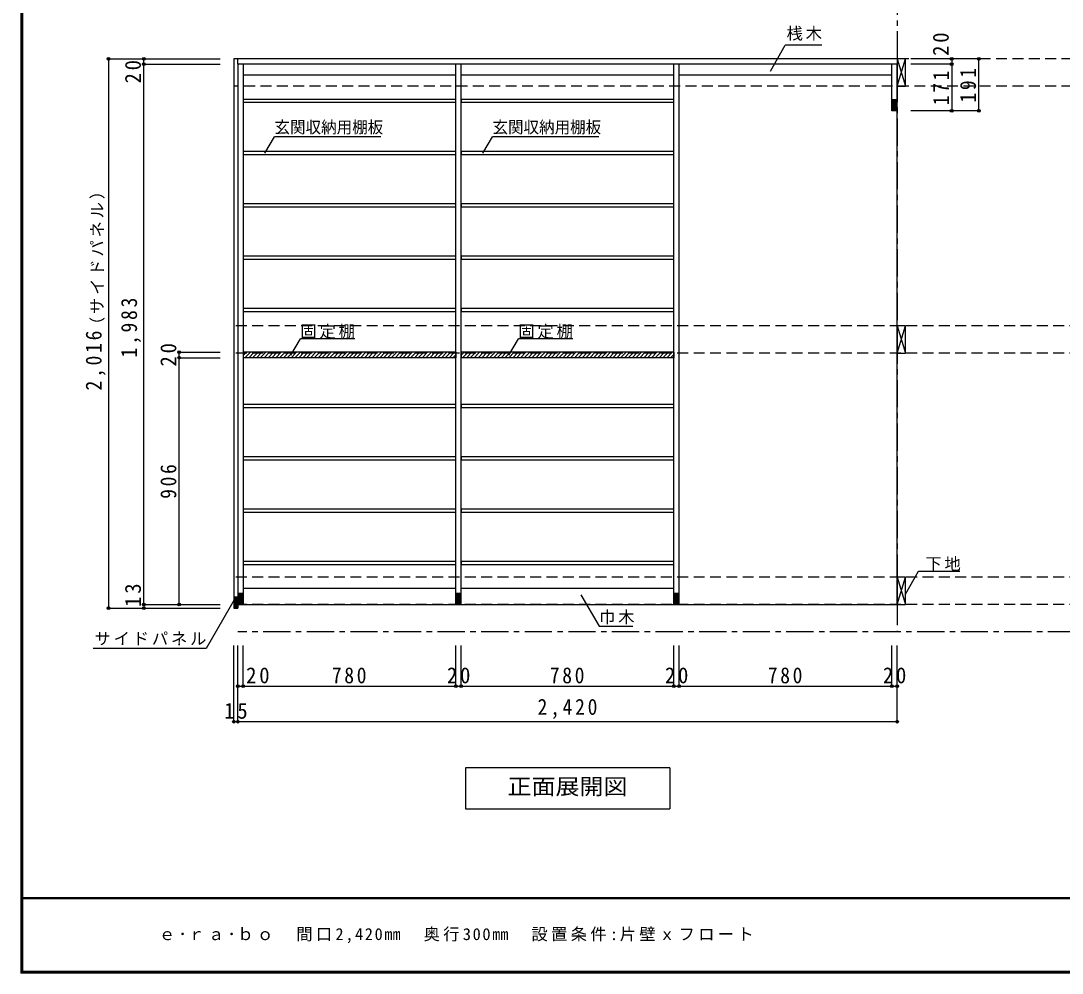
# Model space of a CAD drawing. Units: millimetres at full size, sheet at 1:20. Extents: x -3922 to 3878, y -2932 to 2722.
# Drawn here: x -3922 to -100, y -2864 to 631 of the extents above; entities that cross this region are included whole.
import ezdxf
from ezdxf.enums import TextEntityAlignment as Align

# ---------------------------------------------------------------- set-up
doc = ezdxf.new("R2010")
doc.units = ezdxf.units.MM
doc.header["$LTSCALE"] = 20
doc.header["$PDMODE"] = 32
doc.header["$PDSIZE"] = 10
doc.linetypes.add('CHAIN1', pattern=[8, 5, -1, 1, -1])
doc.linetypes.add('DASHED2', pattern=[3, 2, -1])
for name, color, linetype in [('0-2_本体', 2, 'Continuous'), ('0-3_固定棚', 3, 'Continuous'), ('0-4_可動棚', 3, 'Continuous'), ('0-5', 4, 'Continuous'), ('0-7_桟木・巾木', 2, 'Continuous'), ('0-8_引き出し', 7, 'Continuous'), ('0-A_文字', 7, 'Continuous'), ('0-B_寸法', 4, 'Continuous'), ('0-C_ハッチ', 4, 'Continuous'), ('F-1_枠', 6, 'Continuous'), ('F-A_文字', 7, 'Continuous')]:
    doc.layers.add(name, color=color, linetype=linetype)
doc.styles.add('ＭＳ ゴシック', font='')
doc.styles.get('ＭＳ ゴシック').set_extended_font_data('MS Gothic')

# ---------------------------------------------------------------- blocks, each defined once
blk = doc.blocks.new('R40')
at = {"layer": '0-5', "color": 3}
for p, q in [((10, 18.67), (-10, 18.67)), ((-10, 16), (10, 16)), ((-10, 13.33), (10, 13.33)), ((-10, 10.67), (10, 10.67)), ((-10, 8), (10, 8)), ((-10, 5.33), (10, 5.33)), ((-10, 2.67), (10, 2.67)), ((-10, 0), (10, 0)), ((-10, -2.67), (10, -2.67)), ((-10, -5.33), (10, -5.33)), ((-10, -8), (10, -8)), ((-10, -10.67), (10, -10.67)), ((-10, -13.33), (10, -13.33)), ((-10, -16), (10, -16)), ((-10, -18.67), (10, -18.67))]:
    blk.add_line(p, q, dxfattribs=at)
blk = doc.blocks.new('R40-2')
at = {"layer": '0-5', "color": 3}
for p, q in [((7.5, 18.67), (-7.5, 18.67)), ((-7.5, 16), (7.5, 16)), ((-7.5, 13.33), (7.5, 13.33)), ((-7.5, 10.67), (7.5, 10.67)), ((-7.5, 8), (7.5, 8)), ((-7.5, 5.33), (7.5, 5.33)), ((-7.5, 2.67), (7.5, 2.67)), ((-7.5, 0), (7.5, 0)), ((-7.5, -2.67), (7.5, -2.67)), ((-7.5, -5.33), (7.5, -5.33)), ((-7.5, -8), (7.5, -8)), ((-7.5, -10.67), (7.5, -10.67)), ((-7.5, -13.33), (7.5, -13.33)), ((-7.5, -16), (7.5, -16)), ((-7.5, -18.67), (7.5, -18.67))]:
    blk.add_line(p, q, dxfattribs=at)

msp = doc.modelspace()

# ---------------------------------------------------------------- linework, layer by layer
at = {"layer": '0-2_本体', "color": 3}
for p, q in [((-705.53, 491.73), (-3140.53, 491.73)), ((-3125.53, 471.73), (-3125.53, 491.73)), ((-3125.53, 471.73), (-3125.53, -1524.27)), ((-3105.53, 471.73), (-3105.53, -1511.27)), ((-2325.53, -1511.27), (-2325.53, 471.73)), ((-2305.53, -1511.27), (-2305.53, 471.73)), ((-1525.53, -1511.27), (-1525.53, 471.73)), ((-1505.53, -1511.27), (-1505.53, 471.73)), ((-705.53, 491.73), (-705.53, 471.73)), ((-3125.53, -1511.27), (-705.53, -1511.27))]:
    msp.add_line(p, q, dxfattribs=at)
for points in [[(-3140.53, 491.73), (-3140.53, -1524.27), (-3125.53, -1524.27)], [(-705.53, -1511.27), (-705.53, 471.73), (-3125.53, 471.73)], [(-705.53, 300.73), (-725.53, 300.73), (-725.53, 471.73)]]:
    msp.add_lwpolyline(points, dxfattribs=at)
at = {"layer": '0-3_固定棚'}
for p, q in [((-3105.53, -585.27), (-3105.53, -605.27)), ((-2325.53, -585.27), (-3105.53, -585.27)), ((-2305.53, -585.27), (-2305.53, -605.27)), ((-1525.53, -585.27), (-2305.53, -585.27))]:
    msp.add_line(p, q, dxfattribs=at)
for points in [[(-2325.53, -585.27), (-2325.53, -605.27), (-3105.53, -605.27)], [(-1525.53, -585.27), (-1525.53, -605.27), (-2305.53, -605.27)]]:
    msp.add_lwpolyline(points, dxfattribs=at)
at = {"layer": '0-4_可動棚'}
for p, q in [((-3104.53, 330.93), (-3104.53, 342.93)), ((-2326.53, 342.93), (-3104.53, 342.93)), ((-2326.53, 330.93), (-3104.53, 330.93)), ((-2326.53, 342.93), (-2326.53, 330.93)), ((-2304.53, 330.93), (-2304.53, 342.93)), ((-1526.53, 342.93), (-2304.53, 342.93)), ((-1526.53, 330.93), (-2304.53, 330.93)), ((-1526.53, 342.93), (-1526.53, 330.93)), ((-3104.53, 138.93), (-3104.53, 150.93)), ((-2326.53, 150.93), (-3104.53, 150.93)), ((-2326.53, 138.93), (-3104.53, 138.93)), ((-2326.53, 150.93), (-2326.53, 138.93)), ((-2304.53, 138.93), (-2304.53, 150.93)), ((-1526.53, 150.93), (-2304.53, 150.93)), ((-1526.53, 138.93), (-2304.53, 138.93)), ((-1526.53, 150.93), (-1526.53, 138.93)), ((-3104.53, -53.07), (-3104.53, -41.07)), ((-2326.53, -41.07), (-3104.53, -41.07)), ((-2326.53, -53.07), (-3104.53, -53.07)), ((-2326.53, -41.07), (-2326.53, -53.07)), ((-2304.53, -53.07), (-2304.53, -41.07)), ((-1526.53, -41.07), (-2304.53, -41.07)), ((-1526.53, -53.07), (-2304.53, -53.07)), ((-1526.53, -41.07), (-1526.53, -53.07)), ((-3104.53, -245.07), (-3104.53, -233.07)), ((-2326.53, -233.07), (-3104.53, -233.07)), ((-2326.53, -245.07), (-3104.53, -245.07)), ((-2326.53, -233.07), (-2326.53, -245.07)), ((-2304.53, -245.07), (-2304.53, -233.07)), ((-1526.53, -233.07), (-2304.53, -233.07)), ((-1526.53, -245.07), (-2304.53, -245.07)), ((-1526.53, -233.07), (-1526.53, -245.07)), ((-3104.53, -437.07), (-3104.53, -425.07)), ((-2326.53, -425.07), (-3104.53, -425.07)), ((-2326.53, -437.07), (-3104.53, -437.07)), ((-2326.53, -425.07), (-2326.53, -437.07)), ((-2304.53, -437.07), (-2304.53, -425.07)), ((-1526.53, -425.07), (-2304.53, -425.07)), ((-1526.53, -437.07), (-2304.53, -437.07)), ((-1526.53, -425.07), (-1526.53, -437.07)), ((-3104.49, -789.07), (-3104.49, -777.07)), ((-2326.49, -777.07), (-3104.49, -777.07)), ((-2326.49, -789.07), (-3104.49, -789.07)), ((-2326.49, -777.07), (-2326.49, -789.07)), ((-2304.53, -789.07), (-2304.53, -777.07)), ((-1526.53, -777.07), (-2304.53, -777.07)), ((-1526.53, -789.07), (-2304.53, -789.07)), ((-1526.53, -777.07), (-1526.53, -789.07)), ((-3104.49, -981.07), (-3104.49, -969.07)), ((-2326.49, -969.07), (-3104.49, -969.07)), ((-2326.49, -981.07), (-3104.49, -981.07)), ((-2326.49, -969.07), (-2326.49, -981.07)), ((-2304.53, -981.07), (-2304.53, -969.07)), ((-1526.53, -969.07), (-2304.53, -969.07)), ((-1526.53, -981.07), (-2304.53, -981.07)), ((-1526.53, -969.07), (-1526.53, -981.07)), ((-3104.49, -1173.07), (-3104.49, -1161.07)), ((-2326.49, -1161.07), (-3104.49, -1161.07)), ((-2326.49, -1173.07), (-3104.49, -1173.07)), ((-2326.49, -1161.07), (-2326.49, -1173.07)), ((-2304.53, -1173.07), (-2304.53, -1161.07)), ((-1526.53, -1161.07), (-2304.53, -1161.07)), ((-1526.53, -1173.07), (-2304.53, -1173.07)), ((-1526.53, -1161.07), (-1526.53, -1173.07)), ((-3104.49, -1365.07), (-3104.49, -1353.07)), ((-2326.49, -1353.07), (-3104.49, -1353.07)), ((-2326.49, -1365.07), (-3104.49, -1365.07)), ((-2326.49, -1353.07), (-2326.49, -1365.07)), ((-2304.53, -1365.07), (-2304.53, -1353.07)), ((-1526.53, -1353.07), (-2304.53, -1353.07)), ((-1526.53, -1365.07), (-2304.53, -1365.07)), ((-1526.53, -1353.07), (-1526.53, -1365.07))]:
    msp.add_line(p, q, dxfattribs=at)
at = {"layer": '0-7_桟木・巾木', "color": 7}
for p, q in [((-2325.53, 431.73), (-3105.53, 431.73)), ((-1525.53, 431.73), (-2305.53, 431.73)), ((-725.53, 431.73), (-1505.53, 431.73)), ((-3105.53, -1451.27), (-2325.53, -1451.27)), ((-2305.53, -1451.27), (-1525.53, -1451.27))]:
    msp.add_line(p, q, dxfattribs=at)
at = {"layer": '0-8_引き出し'}
for p, q in [((-705.53, 491.73), (-675.53, 391.73)), ((-705.53, 391.73), (-675.53, 491.73)), ((-705.53, -488.27), (-675.53, -588.27)), ((-705.53, -588.27), (-675.53, -488.27)), ((-705.53, -1411.27), (-675.53, -1511.27)), ((-705.53, -1511.27), (-675.53, -1411.27))]:
    msp.add_line(p, q, dxfattribs=at)
at = {"layer": '0-8_引き出し', "color": 3}
for points in [[(-675.53, 391.73), (-675.53, 491.73), (-705.53, 491.73), (-705.53, 391.73)], [(-675.53, -588.27), (-675.53, -488.27), (-705.53, -488.27), (-705.53, -588.27)], [(-675.53, -1511.27), (-675.53, -1411.27), (-705.53, -1411.27), (-705.53, -1511.27)]]:
    msp.add_lwpolyline(points, close=True, dxfattribs=at)
at = {"layer": '0-A_文字', "linetype": 'CHAIN1'}
for p, q in [((-705.53, 1872.73), (-705.53, -1611.27)), ((3467.47, -1611.27), (-3125.53, -1611.27))]:
    msp.add_line(p, q, dxfattribs=at)
at = {"layer": '0-A_文字'}
for p, q in [((-1171.15, 446.66), (-1116.32, 541.62)), ((-981.73, 541.62), (-1116.32, 541.62)), ((-3026.05, 144.93), (-2991.03, 205.59)), ((-2601.03, 205.59), (-2991.03, 205.59)), ((-2226.05, 144.93), (-2191.03, 205.59)), ((-1801.03, 205.59), (-2191.03, 205.59)), ((-2931.05, -596.33), (-2896.03, -535.68)), ((-2696.03, -535.68), (-2896.03, -535.68)), ((-2131.05, -596.33), (-2096.03, -535.68)), ((-1896.03, -535.68), (-2096.03, -535.68)), ((-3134.84, -1487.54), (-3241.92, -1673.01)), ((-1866.67, -1475.3), (-1799.77, -1591.19)), ((-1799.77, -1591.19), (-1676, -1591.19)), ((-3241.92, -1673.01), (-3657.06, -1673.01)), ((-1540.53, -2111.27), (-1540.53, -2261.27)), ((-2290.53, -2261.27), (-1540.53, -2261.27))]:
    msp.add_line(p, q, dxfattribs=at)
for points in [[(-675.53, -1472.95), (-626.76, -1388.48), (-476.23, -1388.48)], [(-1540.53, -2111.27), (-2290.53, -2111.27), (-2290.53, -2261.27)]]:
    msp.add_lwpolyline(points, dxfattribs=at)
at = {"layer": '0-B_寸法'}
for p, q in [((-3600.53, 491.73), (-3600.53, -1524.27)), ((-3600.53, 491.73), (-3190.53, 491.73)), ((-3470.53, 471.73), (-3470.53, 491.73)), ((-3470.53, 491.73), (-3340.53, 491.73)), ((-3470.53, 471.73), (-3190.53, 471.73)), ((-3470.53, -1511.27), (-3470.53, 471.73)), ((-505.53, 491.73), (-655.53, 491.73)), ((-505.53, 471.73), (-655.53, 471.73)), ((-505.53, 491.73), (-505.53, 471.73)), ((-405.53, 491.73), (-505.53, 491.73)), ((-505.53, 471.73), (-505.53, 300.73)), ((-405.53, 300.73), (-405.53, 491.73)), ((-505.53, 300.73), (-655.53, 300.73)), ((-405.53, 300.73), (-505.53, 300.73)), ((-3340.53, -605.27), (-3340.53, -585.27)), ((-3340.53, -585.27), (-3190.53, -585.27)), ((-3340.53, -1511.27), (-3340.53, -605.27)), ((-3340.53, -605.27), (-3190.53, -605.27)), ((-3600.53, -1524.27), (-3190.53, -1524.27)), ((-3470.53, -1511.27), (-3340.53, -1511.27)), ((-3470.53, -1511.27), (-3470.53, -1524.27)), ((-3470.53, -1511.27), (-3190.53, -1511.27)), ((-3470.53, -1524.27), (-3190.53, -1524.27)), ((-3340.53, -1511.27), (-3190.53, -1511.27)), ((-3140.53, -1941.27), (-3140.53, -1661.27)), ((-3125.53, -1811.27), (-3125.53, -1661.27)), ((-3125.53, -1941.27), (-3125.53, -1661.27)), ((-3105.53, -1811.27), (-3105.53, -1661.27)), ((-2325.53, -1811.27), (-2325.53, -1661.27)), ((-2305.53, -1811.27), (-2305.53, -1661.27)), ((-1525.53, -1811.27), (-1525.53, -1661.27)), ((-1505.53, -1811.27), (-1505.53, -1661.27)), ((-725.53, -1811.27), (-725.53, -1661.27)), ((-705.53, -1811.27), (-705.53, -1661.27)), ((-3125.53, -1811.27), (-3105.53, -1811.27)), ((-3125.53, -1941.27), (-3125.53, -1811.27)), ((-3105.53, -1811.27), (-2325.53, -1811.27)), ((-2325.53, -1811.27), (-2305.53, -1811.27)), ((-2305.53, -1811.27), (-1525.53, -1811.27)), ((-1525.53, -1811.27), (-1505.53, -1811.27)), ((-1505.53, -1811.27), (-725.53, -1811.27)), ((-725.53, -1811.27), (-705.53, -1811.27)), ((-705.53, -1941.27), (-705.53, -1811.27)), ((-3125.53, -1941.27), (-3140.53, -1941.27)), ((-705.53, -1941.27), (-3125.53, -1941.27))]:
    msp.add_line(p, q, dxfattribs=at)
at = {"layer": '0-B_寸法', "linetype": 'DASHED2'}
for p, q in [((3417.47, 491.73), (-3140.53, 491.73)), ((3417.47, 391.73), (-3140.53, 391.73)), ((2007.47, -488.27), (-3140.53, -488.27)), ((2007.47, -588.27), (-3140.53, -588.27)), ((2007.47, -1411.27), (-3140.53, -1411.27)), ((2007.47, -1511.27), (-3140.53, -1511.27))]:
    msp.add_line(p, q, dxfattribs=at)
at = {"layer": '0-B_寸法', "color": 7}
for p in [(-3600.53, 491.73), (-3470.53, 491.73), (-3470.53, 471.73), (-505.53, 491.73), (-505.53, 471.73), (-405.53, 491.73), (-505.53, 300.73), (-405.53, 300.73), (-3340.53, -585.27), (-3340.53, -605.27), (-3600.53, -1524.27), (-3470.53, -1511.27), (-3470.53, -1524.27), (-3340.53, -1511.27), (-3125.53, -1811.27), (-3105.53, -1811.27), (-2325.53, -1811.27), (-2305.53, -1811.27), (-1525.53, -1811.27), (-1505.53, -1811.27), (-725.53, -1811.27), (-705.53, -1811.27), (-3140.53, -1941.27), (-3125.53, -1941.27), (-705.53, -1941.27)]:
    msp.add_point(p, dxfattribs=at)
at = {"layer": '0-C_ハッチ'}
for p, q in [((-3105.53, -597.01), (-3093.79, -585.27)), ((-3099.65, -605.27), (-3079.65, -585.27)), ((-3085.5, -605.27), (-3065.5, -585.27)), ((-3071.36, -605.27), (-3051.36, -585.27)), ((-3057.22, -605.27), (-3037.22, -585.27)), ((-3043.08, -605.27), (-3023.08, -585.27)), ((-3028.94, -605.27), (-3008.94, -585.27)), ((-3014.79, -605.27), (-2994.79, -585.27)), ((-3000.65, -605.27), (-2980.65, -585.27)), ((-2986.51, -605.27), (-2966.51, -585.27)), ((-2972.37, -605.27), (-2952.37, -585.27)), ((-2958.22, -605.27), (-2938.22, -585.27)), ((-2944.08, -605.27), (-2924.08, -585.27)), ((-2929.94, -605.27), (-2909.94, -585.27)), ((-2915.8, -605.27), (-2895.8, -585.27)), ((-2901.66, -605.27), (-2881.66, -585.27)), ((-2887.51, -605.27), (-2867.51, -585.27)), ((-2873.37, -605.27), (-2853.37, -585.27)), ((-2859.23, -605.27), (-2839.23, -585.27)), ((-2845.09, -605.27), (-2825.09, -585.27)), ((-2830.95, -605.27), (-2810.95, -585.27)), ((-2816.8, -605.27), (-2796.8, -585.27)), ((-2802.66, -605.27), (-2782.66, -585.27)), ((-2788.52, -605.27), (-2768.52, -585.27)), ((-2774.38, -605.27), (-2754.38, -585.27)), ((-2760.23, -605.27), (-2740.23, -585.27)), ((-2746.09, -605.27), (-2726.09, -585.27)), ((-2731.95, -605.27), (-2711.95, -585.27)), ((-2717.81, -605.27), (-2697.81, -585.27)), ((-2703.67, -605.27), (-2683.67, -585.27)), ((-2689.52, -605.27), (-2669.52, -585.27)), ((-2675.38, -605.27), (-2655.38, -585.27)), ((-2661.24, -605.27), (-2641.24, -585.27)), ((-2647.1, -605.27), (-2627.1, -585.27)), ((-2632.96, -605.27), (-2612.96, -585.27)), ((-2618.81, -605.27), (-2598.81, -585.27)), ((-2604.67, -605.27), (-2584.67, -585.27)), ((-2590.53, -605.27), (-2570.53, -585.27)), ((-2576.39, -605.27), (-2556.39, -585.27)), ((-2562.25, -605.27), (-2542.25, -585.27)), ((-2548.1, -605.27), (-2528.1, -585.27)), ((-2533.96, -605.27), (-2513.96, -585.27)), ((-2519.82, -605.27), (-2499.82, -585.27)), ((-2505.68, -605.27), (-2485.68, -585.27)), ((-2491.53, -605.27), (-2471.53, -585.27)), ((-2477.39, -605.27), (-2457.39, -585.27)), ((-2463.25, -605.27), (-2443.25, -585.27)), ((-2449.11, -605.27), (-2429.11, -585.27)), ((-2434.97, -605.27), (-2414.97, -585.27)), ((-2420.82, -605.27), (-2400.82, -585.27)), ((-2406.68, -605.27), (-2386.68, -585.27)), ((-2392.54, -605.27), (-2372.54, -585.27)), ((-2378.4, -605.27), (-2358.4, -585.27)), ((-2364.26, -605.27), (-2344.26, -585.27)), ((-2350.11, -605.27), (-2330.11, -585.27)), ((-2335.97, -605.27), (-2325.53, -594.83)), ((-2305.53, -596.01), (-2294.79, -585.27)), ((-2300.65, -605.27), (-2280.65, -585.27)), ((-2286.5, -605.27), (-2266.5, -585.27)), ((-2272.36, -605.27), (-2252.36, -585.27)), ((-2258.22, -605.27), (-2238.22, -585.27)), ((-2244.08, -605.27), (-2224.08, -585.27)), ((-2229.94, -605.27), (-2209.94, -585.27)), ((-2215.79, -605.27), (-2195.79, -585.27)), ((-2201.65, -605.27), (-2181.65, -585.27)), ((-2187.51, -605.27), (-2167.51, -585.27)), ((-2173.37, -605.27), (-2153.37, -585.27)), ((-2159.22, -605.27), (-2139.22, -585.27)), ((-2145.08, -605.27), (-2125.08, -585.27)), ((-2130.94, -605.27), (-2110.94, -585.27)), ((-2116.8, -605.27), (-2096.8, -585.27)), ((-2102.66, -605.27), (-2082.66, -585.27)), ((-2088.51, -605.27), (-2068.51, -585.27)), ((-2074.37, -605.27), (-2054.37, -585.27)), ((-2060.23, -605.27), (-2040.23, -585.27)), ((-2046.09, -605.27), (-2026.09, -585.27)), ((-2031.95, -605.27), (-2011.95, -585.27)), ((-2017.8, -605.27), (-1997.8, -585.27)), ((-2003.66, -605.27), (-1983.66, -585.27)), ((-1989.52, -605.27), (-1969.52, -585.27)), ((-1975.38, -605.27), (-1955.38, -585.27)), ((-1961.23, -605.27), (-1941.23, -585.27)), ((-1947.09, -605.27), (-1927.09, -585.27)), ((-1932.95, -605.27), (-1912.95, -585.27)), ((-1918.81, -605.27), (-1898.81, -585.27)), ((-1904.67, -605.27), (-1884.67, -585.27)), ((-1890.52, -605.27), (-1870.52, -585.27)), ((-1876.38, -605.27), (-1856.38, -585.27)), ((-1862.24, -605.27), (-1842.24, -585.27)), ((-1848.1, -605.27), (-1828.1, -585.27)), ((-1833.96, -605.27), (-1813.96, -585.27)), ((-1819.81, -605.27), (-1799.81, -585.27)), ((-1805.67, -605.27), (-1785.67, -585.27)), ((-1791.53, -605.27), (-1771.53, -585.27)), ((-1777.39, -605.27), (-1757.39, -585.27)), ((-1763.25, -605.27), (-1743.25, -585.27)), ((-1749.1, -605.27), (-1729.1, -585.27)), ((-1734.96, -605.27), (-1714.96, -585.27)), ((-1720.82, -605.27), (-1700.82, -585.27)), ((-1706.68, -605.27), (-1686.68, -585.27)), ((-1692.53, -605.27), (-1672.53, -585.27)), ((-1678.39, -605.27), (-1658.39, -585.27)), ((-1664.25, -605.27), (-1644.25, -585.27)), ((-1650.11, -605.27), (-1630.11, -585.27)), ((-1635.97, -605.27), (-1615.97, -585.27)), ((-1621.82, -605.27), (-1601.82, -585.27)), ((-1607.68, -605.27), (-1587.68, -585.27)), ((-1593.54, -605.27), (-1573.54, -585.27)), ((-1579.4, -605.27), (-1559.4, -585.27)), ((-1565.26, -605.27), (-1545.26, -585.27)), ((-1551.11, -605.27), (-1531.11, -585.27)), ((-1536.97, -605.27), (-1525.53, -593.83))]:
    msp.add_line(p, q, dxfattribs=at)
at = {"layer": 'F-1_枠'}
for p, q in [((-3922.03, 2722.29), (-3922.03, -2864.37)), ((-3918.7, 2722.29), (-3918.7, -2864.37)), ((-3915.36, 2722.29), (-3915.36, -2864.37)), ((3877.97, -2587.71), (-3922.03, -2587.71)), ((3877.97, -2591.04), (-3922.03, -2591.04)), ((3877.97, -2857.71), (-3922.03, -2857.71)), ((3877.97, -2861.04), (-3922.03, -2861.04)), ((3877.97, -2864.37), (-3922.03, -2864.37))]:
    msp.add_line(p, q, dxfattribs=at)

# ---------------------------------------------------------------- block references
at = {"layer": '0-2_本体'}
msp.add_blockref('R40-2', (-3133.03, -1502.93), dxfattribs=at)
at = {"layer": '0-5'}
for p in [(-715.53, 322.07), (-3115.53, -1489.93), (-2315.53, -1489.93), (-1515.53, -1489.93)]:
    msp.add_blockref('R40', p, dxfattribs=at)

# ---------------------------------------------------------------- texts
at = {"layer": '0-A_文字', "style": 'ＭＳ ゴシック'}
for s, height, width, p in [('玄関収納用棚板', 43.99, 0.95, (-2991.03, 205.59)), ('玄関収納用棚板', 43.99, 0.95, (-2191.03, 205.59)), ('正面展開図', 58.65, 1.1, (-2135.53, -2226.27))]:
    msp.add_text(s, height=height, dxfattribs=dict(at, width=width)).set_placement(p, align=Align.BOTTOM_LEFT)
at = {"layer": '0-A_文字', "char_height": 43.99, "attachment_point": 7, "style": 'ＭＳ ゴシック'}
for s, insert in [('\\T1.17;桟木', (-1111.73, 558.08)), ('\\T1.17;固定棚', (-2896.03, -535.68)), ('\\T1.17;固定棚', (-2096.03, -535.68)), ('\\T1.17;下地', (-602.26, -1388.48)), ('\\T1.17;巾木', (-1799.77, -1584.07)), ('\\T1.17;サイドパネル', (-3651.92, -1661.06))]:
    msp.add_mtext(s, dxfattribs=dict(at, insert=insert))
at = {"layer": '0-B_寸法', "color": 7, "attachment_point": 7, "rotation": 90, "style": 'ＭＳ ゴシック'}
for s, insert, char_height in [('\\T1.27;\\W0.95;20', (-515.53, 502.44), 58.65), ('\\T1.27;\\W0.95;20', (-3480.53, 401.26), 58.65), ('\\T1.27;\\W0.9;171', (-515.53, 321.23), 58.65), ('\\T1.27;\\W0.9;191', (-415.53, 331.23), 58.65), ('\\T1.17;（サイドパネル）', (-3614.03, -515.18), 43.99), ('\\T1.28;\\W0.9;1,983', (-3480.53, -604.77), 58.65), ('\\T1.28;\\W0.9;2,016', (-3610.53, -725.63), 58.65), ('\\T1.27;\\W0.95;20', (-3350.53, -637.77), 58.65), ('\\T1.27;\\W0.9;906', (-3350.53, -1123.27), 58.65), ('\\T1.27;\\W0.95;13', (-3480.53, -1519.87), 58.65)]:
    msp.add_mtext(s, dxfattribs=dict(at, insert=insert, char_height=char_height))
at = {"layer": '0-B_寸法', "color": 7, "char_height": 58.65, "attachment_point": 7, "style": 'ＭＳ ゴシック'}
for s, insert in [('\\T1.27;\\W0.95;20', (-3095.15, -1801.27)), ('\\T1.27;\\W0.9;780', (-2780.53, -1801.27)), ('\\T1.27;\\W0.95;20', (-2358.03, -1801.27)), ('\\T1.27;\\W0.9;780', (-1980.53, -1801.27)), ('\\T1.27;\\W0.95;20', (-1558.03, -1801.27)), ('\\T1.27;\\W0.9;780', (-1180.53, -1801.27)), ('\\T1.27;\\W0.95;20', (-758.03, -1801.27)), ('\\T1.28;\\W0.9;2,420', (-2025.53, -1931.27)), ('\\T1.27;\\W0.95;15', (-3175.53, -1931.27))]:
    msp.add_mtext(s, dxfattribs=dict(at, insert=insert))
at = {"layer": 'F-A_文字', "insert": (-3415.36, -2754.37), "char_height": 43.99, "attachment_point": 7, "style": 'ＭＳ ゴシック'}
msp.add_mtext('\\T1.2;ｅ･ｒａ･ｂｏ\u3000間口2,420㎜\u3000奥行300㎜\u3000設置条件:片壁ｘフロート', dxfattribs=at)

doc.saveas('drawing.dxf')
